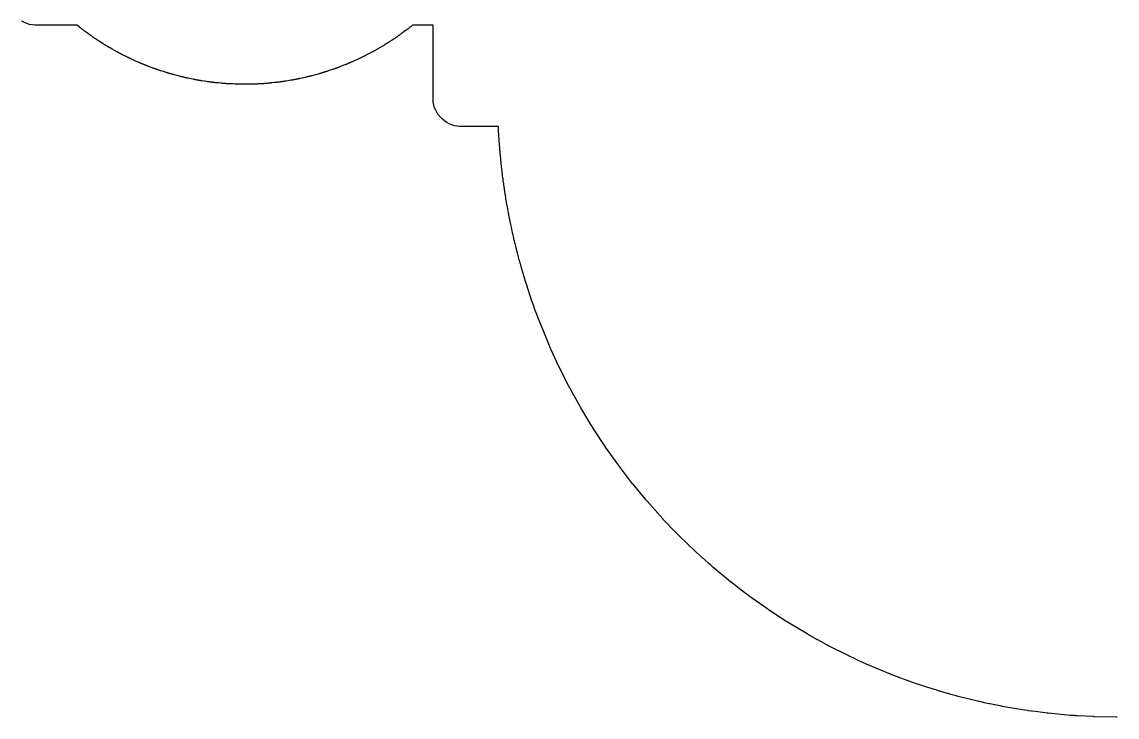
# Model space of a CAD drawing. Header units: metres. Extents: x -40.5 to 40.5, y -22 to 76.8.
# Drawn here: x -38.92 to 0, y -22.01 to 2.71 of the extents above; entities that cross this region are included whole.
import ezdxf

# ---------------------------------------------------------------- set-up
doc = ezdxf.new("R2010")
doc.units = ezdxf.units.M

msp = doc.modelspace()

# ---------------------------------------------------------------- linework, layer by layer
at = {"layer": 'CHANNEL'}
for p, q in [((-38.832, 2.686), (-38.92, 2.733)), ((-38.741, 2.648), (-38.832, 2.686)), ((-38.646, 2.619), (-38.741, 2.648)), ((-38.548, 2.6), (-38.646, 2.619)), ((-38.461, 2.591), (-38.548, 2.6)), ((-38.412, 2.59), (-38.461, 2.591)), ((-36.956, 2.588), (-38.412, 2.59)), ((-36.943, 2.578), (-36.956, 2.588)), ((-36.873, 2.52), (-36.943, 2.578)), ((-36.857, 2.508), (-36.873, 2.52)), ((-36.842, 2.496), (-36.857, 2.508)), ((-36.829, 2.487), (-36.842, 2.496)), ((-36.819, 2.478), (-36.829, 2.487)), ((-36.803, 2.465), (-36.819, 2.478)), ((-36.787, 2.454), (-36.803, 2.465)), ((-36.775, 2.445), (-36.787, 2.454)), ((-36.764, 2.436), (-36.775, 2.445)), ((-36.748, 2.423), (-36.764, 2.436)), ((-36.732, 2.412), (-36.748, 2.423)), ((-36.72, 2.403), (-36.732, 2.412)), ((-36.709, 2.394), (-36.72, 2.403)), ((-36.693, 2.382), (-36.709, 2.394)), ((-36.677, 2.37), (-36.693, 2.382)), ((-36.664, 2.362), (-36.677, 2.37)), ((-36.653, 2.353), (-36.664, 2.362)), ((-36.637, 2.341), (-36.653, 2.353)), ((-36.621, 2.329), (-36.637, 2.341)), ((-25.357, 2.347), (-25.43, 2.292)), ((-25.284, 2.4), (-25.357, 2.347)), ((-25.267, 2.412), (-25.284, 2.4)), ((-25.252, 2.424), (-25.267, 2.412)), ((-25.24, 2.433), (-25.252, 2.424)), ((-25.229, 2.442), (-25.24, 2.433)), ((-25.213, 2.454), (-25.229, 2.442)), ((-25.197, 2.466), (-25.213, 2.454)), ((-25.185, 2.475), (-25.197, 2.466)), ((-25.174, 2.484), (-25.185, 2.475)), ((-25.158, 2.496), (-25.174, 2.484)), ((-25.143, 2.508), (-25.158, 2.496)), ((-25.131, 2.518), (-25.143, 2.508)), ((-25.12, 2.526), (-25.131, 2.518)), ((-25.104, 2.539), (-25.12, 2.526)), ((-25.088, 2.551), (-25.104, 2.539)), ((-25.077, 2.561), (-25.088, 2.551)), ((-25.066, 2.569), (-25.077, 2.561)), ((-25.05, 2.581), (-25.066, 2.569)), ((-25.039, 2.59), (-25.05, 2.581)), ((-24.31, 2.59), (-25.039, 2.59)), ((-24.31, -0.012), (-24.31, 2.59)), ((-36.546, 2.277), (-36.621, 2.329)), ((-36.473, 2.223), (-36.546, 2.277)), ((-36.457, 2.211), (-36.473, 2.223)), ((-36.44, 2.2), (-36.457, 2.211)), ((-36.428, 2.192), (-36.44, 2.2)), ((-36.416, 2.183), (-36.428, 2.192)), ((-36.4, 2.172), (-36.416, 2.183)), ((-36.384, 2.161), (-36.4, 2.172)), ((-36.371, 2.152), (-36.384, 2.161)), ((-36.36, 2.144), (-36.371, 2.152)), ((-36.343, 2.133), (-36.36, 2.144)), ((-36.327, 2.122), (-36.343, 2.133)), ((-36.314, 2.114), (-36.327, 2.122)), ((-36.302, 2.106), (-36.314, 2.114)), ((-36.286, 2.094), (-36.302, 2.106)), ((-36.269, 2.084), (-36.286, 2.094)), ((-36.256, 2.075), (-36.269, 2.084)), ((-36.245, 2.067), (-36.256, 2.075)), ((-36.228, 2.056), (-36.245, 2.067)), ((-36.211, 2.045), (-36.228, 2.056)), ((-36.133, 1.997), (-36.211, 2.045)), ((-36.058, 1.947), (-36.133, 1.997)), ((-36.041, 1.936), (-36.058, 1.947)), ((-25.934, 1.952), (-25.946, 1.945)), ((-25.917, 1.962), (-25.934, 1.952)), ((-25.901, 1.973), (-25.917, 1.962)), ((-25.888, 1.982), (-25.901, 1.973)), ((-25.876, 1.989), (-25.888, 1.982)), ((-25.859, 2), (-25.876, 1.989)), ((-25.842, 2.011), (-25.859, 2)), ((-25.766, 2.062), (-25.842, 2.011)), ((-25.69, 2.111), (-25.766, 2.062)), ((-25.673, 2.122), (-25.69, 2.111)), ((-25.657, 2.133), (-25.673, 2.122)), ((-25.644, 2.142), (-25.657, 2.133)), ((-25.633, 2.15), (-25.644, 2.142)), ((-25.616, 2.161), (-25.633, 2.15)), ((-25.6, 2.172), (-25.616, 2.161)), ((-25.588, 2.181), (-25.6, 2.172)), ((-25.576, 2.189), (-25.588, 2.181)), ((-25.559, 2.2), (-25.576, 2.189)), ((-25.543, 2.211), (-25.559, 2.2)), ((-25.531, 2.221), (-25.543, 2.211)), ((-25.519, 2.228), (-25.531, 2.221)), ((-25.503, 2.24), (-25.519, 2.228)), ((-25.487, 2.251), (-25.503, 2.24)), ((-25.475, 2.26), (-25.487, 2.251)), ((-25.463, 2.268), (-25.475, 2.26)), ((-25.446, 2.28), (-25.463, 2.268)), ((-25.43, 2.292), (-25.446, 2.28)), ((-36.024, 1.926), (-36.041, 1.936)), ((-36.011, 1.918), (-36.024, 1.926)), ((-35.999, 1.91), (-36.011, 1.918)), ((-35.982, 1.899), (-35.999, 1.91)), ((-35.966, 1.89), (-35.982, 1.899)), ((-35.952, 1.882), (-35.966, 1.89)), ((-35.941, 1.874), (-35.952, 1.882)), ((-35.923, 1.864), (-35.941, 1.874)), ((-35.907, 1.854), (-35.923, 1.864)), ((-35.893, 1.846), (-35.907, 1.854)), ((-35.881, 1.839), (-35.893, 1.846)), ((-35.864, 1.828), (-35.881, 1.839)), ((-35.847, 1.818), (-35.864, 1.828)), ((-35.834, 1.811), (-35.847, 1.818)), ((-35.822, 1.803), (-35.834, 1.811)), ((-35.805, 1.793), (-35.822, 1.803)), ((-35.787, 1.783), (-35.805, 1.793)), ((-35.707, 1.739), (-35.787, 1.783)), ((-35.629, 1.693), (-35.707, 1.739)), ((-35.611, 1.683), (-35.629, 1.693)), ((-35.594, 1.674), (-35.611, 1.683)), ((-35.581, 1.666), (-35.594, 1.674)), ((-35.569, 1.659), (-35.581, 1.666)), ((-35.551, 1.65), (-35.569, 1.659)), ((-35.534, 1.64), (-35.551, 1.65)), ((-35.52, 1.633), (-35.534, 1.64)), ((-35.508, 1.627), (-35.52, 1.633)), ((-35.49, 1.617), (-35.508, 1.627)), ((-35.473, 1.608), (-35.49, 1.617)), ((-35.459, 1.601), (-35.473, 1.608)), ((-35.447, 1.594), (-35.459, 1.601)), ((-35.429, 1.584), (-35.447, 1.594)), ((-35.412, 1.576), (-35.429, 1.584)), ((-35.398, 1.569), (-35.412, 1.576)), ((-35.386, 1.562), (-35.398, 1.569)), ((-35.368, 1.552), (-35.386, 1.562)), ((-26.625, 1.558), (-26.706, 1.515)), ((-26.545, 1.598), (-26.625, 1.558)), ((-26.527, 1.608), (-26.545, 1.598)), ((-26.51, 1.617), (-26.527, 1.608)), ((-26.496, 1.625), (-26.51, 1.617)), ((-26.484, 1.631), (-26.496, 1.625)), ((-26.466, 1.64), (-26.484, 1.631)), ((-26.449, 1.65), (-26.466, 1.64)), ((-26.435, 1.658), (-26.449, 1.65)), ((-26.423, 1.664), (-26.435, 1.658)), ((-26.405, 1.674), (-26.423, 1.664)), ((-26.388, 1.683), (-26.405, 1.674)), ((-26.375, 1.691), (-26.388, 1.683)), ((-26.363, 1.697), (-26.375, 1.691)), ((-26.345, 1.707), (-26.363, 1.697)), ((-26.328, 1.717), (-26.345, 1.707)), ((-26.315, 1.725), (-26.328, 1.717)), ((-26.303, 1.731), (-26.315, 1.725)), ((-26.285, 1.741), (-26.303, 1.731)), ((-26.268, 1.751), (-26.285, 1.741)), ((-26.189, 1.799), (-26.268, 1.751)), ((-26.11, 1.843), (-26.189, 1.799)), ((-26.093, 1.854), (-26.11, 1.843)), ((-26.076, 1.864), (-26.093, 1.854)), ((-26.063, 1.872), (-26.076, 1.864)), ((-26.051, 1.879), (-26.063, 1.872)), ((-26.034, 1.889), (-26.051, 1.879)), ((-26.018, 1.9), (-26.034, 1.889)), ((-26.005, 1.908), (-26.018, 1.9)), ((-25.993, 1.915), (-26.005, 1.908)), ((-25.975, 1.926), (-25.993, 1.915)), ((-25.959, 1.936), (-25.975, 1.926)), ((-25.946, 1.945), (-25.959, 1.936)), ((-35.35, 1.543), (-35.368, 1.552)), ((-35.268, 1.503), (-35.35, 1.543)), ((-35.187, 1.462), (-35.268, 1.503)), ((-35.169, 1.453), (-35.187, 1.462)), ((-35.152, 1.444), (-35.169, 1.453)), ((-35.138, 1.438), (-35.152, 1.444)), ((-35.125, 1.432), (-35.138, 1.438)), ((-35.107, 1.423), (-35.125, 1.432)), ((-35.09, 1.414), (-35.107, 1.423)), ((-35.076, 1.408), (-35.09, 1.414)), ((-35.063, 1.402), (-35.076, 1.408)), ((-35.045, 1.393), (-35.063, 1.402)), ((-35.027, 1.385), (-35.045, 1.393)), ((-35.013, 1.379), (-35.027, 1.385)), ((-35.001, 1.373), (-35.013, 1.379)), ((-34.982, 1.364), (-35.001, 1.373)), ((-34.965, 1.356), (-34.982, 1.364)), ((-34.95, 1.35), (-34.965, 1.356)), ((-34.938, 1.344), (-34.95, 1.35)), ((-34.92, 1.335), (-34.938, 1.344)), ((-34.901, 1.327), (-34.92, 1.335)), ((-34.817, 1.292), (-34.901, 1.327)), ((-34.734, 1.254), (-34.817, 1.292)), ((-34.716, 1.246), (-34.734, 1.254)), ((-34.698, 1.239), (-34.716, 1.246)), ((-34.683, 1.233), (-34.698, 1.239)), ((-34.671, 1.227), (-34.683, 1.233)), ((-34.652, 1.219), (-34.671, 1.227)), ((-34.634, 1.212), (-34.652, 1.219)), ((-34.62, 1.206), (-34.634, 1.212)), ((-34.607, 1.201), (-34.62, 1.206)), ((-34.588, 1.193), (-34.607, 1.201)), ((-34.57, 1.186), (-34.588, 1.193)), ((-34.556, 1.18), (-34.57, 1.186)), ((-34.543, 1.175), (-34.556, 1.18)), ((-34.524, 1.167), (-34.543, 1.175)), ((-27.448, 1.178), (-27.533, 1.147)), ((-27.429, 1.186), (-27.448, 1.178)), ((-27.411, 1.193), (-27.429, 1.186)), ((-27.397, 1.199), (-27.411, 1.193)), ((-27.384, 1.204), (-27.397, 1.199)), ((-27.365, 1.212), (-27.384, 1.204)), ((-27.348, 1.219), (-27.365, 1.212)), ((-27.334, 1.226), (-27.348, 1.219)), ((-27.321, 1.231), (-27.334, 1.226)), ((-27.302, 1.238), (-27.321, 1.231)), ((-27.284, 1.246), (-27.302, 1.238)), ((-27.27, 1.253), (-27.284, 1.246)), ((-27.257, 1.258), (-27.27, 1.253)), ((-27.238, 1.266), (-27.257, 1.258)), ((-27.221, 1.273), (-27.238, 1.266)), ((-27.207, 1.28), (-27.221, 1.273)), ((-27.194, 1.285), (-27.207, 1.28)), ((-27.175, 1.293), (-27.194, 1.285)), ((-27.157, 1.301), (-27.175, 1.293)), ((-27.074, 1.34), (-27.157, 1.301)), ((-26.991, 1.377), (-27.074, 1.34)), ((-26.972, 1.385), (-26.991, 1.377)), ((-26.955, 1.393), (-26.972, 1.385)), ((-26.941, 1.4), (-26.955, 1.393)), ((-26.928, 1.406), (-26.941, 1.4)), ((-26.91, 1.414), (-26.928, 1.406)), ((-26.893, 1.423), (-26.91, 1.414)), ((-26.879, 1.43), (-26.893, 1.423)), ((-26.866, 1.436), (-26.879, 1.43)), ((-26.848, 1.444), (-26.866, 1.436)), ((-26.83, 1.453), (-26.848, 1.444)), ((-26.817, 1.46), (-26.83, 1.453)), ((-26.804, 1.466), (-26.817, 1.46)), ((-26.786, 1.475), (-26.804, 1.466)), ((-26.769, 1.483), (-26.786, 1.475)), ((-26.755, 1.491), (-26.769, 1.483)), ((-26.742, 1.497), (-26.755, 1.491)), ((-26.724, 1.505), (-26.742, 1.497)), ((-26.706, 1.515), (-26.724, 1.505)), ((-34.506, 1.16), (-34.524, 1.167)), ((-34.492, 1.155), (-34.506, 1.16)), ((-34.479, 1.149), (-34.492, 1.155)), ((-34.46, 1.142), (-34.479, 1.149)), ((-34.441, 1.135), (-34.46, 1.142)), ((-34.355, 1.104), (-34.441, 1.135)), ((-34.271, 1.07), (-34.355, 1.104)), ((-34.252, 1.063), (-34.271, 1.07)), ((-34.234, 1.057), (-34.252, 1.063)), ((-34.219, 1.052), (-34.234, 1.057)), ((-34.206, 1.047), (-34.219, 1.052)), ((-34.187, 1.04), (-34.206, 1.047)), ((-34.169, 1.034), (-34.187, 1.04)), ((-34.154, 1.029), (-34.169, 1.034)), ((-34.141, 1.024), (-34.154, 1.029)), ((-34.122, 1.017), (-34.141, 1.024)), ((-34.104, 1.011), (-34.122, 1.017)), ((-34.089, 1.006), (-34.104, 1.011)), ((-34.076, 1.001), (-34.089, 1.006)), ((-34.057, 0.995), (-34.076, 1.001)), ((-34.038, 0.989), (-34.057, 0.995)), ((-34.023, 0.984), (-34.038, 0.989)), ((-34.01, 0.979), (-34.023, 0.984)), ((-33.991, 0.973), (-34.01, 0.979)), ((-33.972, 0.967), (-33.991, 0.973)), ((-33.884, 0.94), (-33.972, 0.967)), ((-33.799, 0.911), (-33.884, 0.94)), ((-33.779, 0.905), (-33.799, 0.911)), ((-33.761, 0.9), (-33.779, 0.905)), ((-33.746, 0.896), (-33.761, 0.9)), ((-33.733, 0.891), (-33.746, 0.896)), ((-33.713, 0.885), (-33.733, 0.891)), ((-33.694, 0.88), (-33.713, 0.885)), ((-33.68, 0.876), (-33.694, 0.88)), ((-33.666, 0.872), (-33.68, 0.876)), ((-33.647, 0.866), (-33.666, 0.872)), ((-33.628, 0.861), (-33.647, 0.866)), ((-33.613, 0.857), (-33.628, 0.861)), ((-33.6, 0.852), (-33.613, 0.857)), ((-33.581, 0.847), (-33.6, 0.852)), ((-33.562, 0.842), (-33.581, 0.847)), ((-33.547, 0.838), (-33.562, 0.842)), ((-33.534, 0.834), (-33.547, 0.838)), ((-33.514, 0.828), (-33.534, 0.834)), ((-33.495, 0.823), (-33.514, 0.828)), ((-33.406, 0.801), (-33.495, 0.823)), ((-33.318, 0.777), (-33.406, 0.801)), ((-28.672, 0.779), (-28.686, 0.776)), ((-28.653, 0.784), (-28.672, 0.779)), ((-28.634, 0.789), (-28.653, 0.784)), ((-28.619, 0.793), (-28.634, 0.789)), ((-28.606, 0.797), (-28.619, 0.793)), ((-28.586, 0.801), (-28.606, 0.797)), ((-28.566, 0.807), (-28.586, 0.801)), ((-28.478, 0.832), (-28.566, 0.807)), ((-28.391, 0.855), (-28.478, 0.832)), ((-28.371, 0.86), (-28.391, 0.855)), ((-28.353, 0.866), (-28.371, 0.86)), ((-28.338, 0.871), (-28.353, 0.866)), ((-28.325, 0.874), (-28.338, 0.871)), ((-28.305, 0.88), (-28.325, 0.874)), ((-28.287, 0.885), (-28.305, 0.88)), ((-28.272, 0.89), (-28.287, 0.885)), ((-28.258, 0.894), (-28.272, 0.89)), ((-28.239, 0.9), (-28.258, 0.894)), ((-28.22, 0.905), (-28.239, 0.9)), ((-28.206, 0.91), (-28.22, 0.905)), ((-28.192, 0.914), (-28.206, 0.91)), ((-28.173, 0.92), (-28.192, 0.914)), ((-28.155, 0.926), (-28.173, 0.92)), ((-28.14, 0.931), (-28.155, 0.926)), ((-28.127, 0.935), (-28.14, 0.931)), ((-28.107, 0.941), (-28.127, 0.935)), ((-28.088, 0.947), (-28.107, 0.941)), ((-28.001, 0.977), (-28.088, 0.947)), ((-27.915, 1.004), (-28.001, 0.977)), ((-27.896, 1.011), (-27.915, 1.004)), ((-27.878, 1.017), (-27.896, 1.011)), ((-27.863, 1.023), (-27.878, 1.017)), ((-27.85, 1.027), (-27.863, 1.023)), ((-27.831, 1.033), (-27.85, 1.027)), ((-27.813, 1.04), (-27.831, 1.033)), ((-27.798, 1.046), (-27.813, 1.04)), ((-27.785, 1.05), (-27.798, 1.046)), ((-27.766, 1.057), (-27.785, 1.05)), ((-27.748, 1.064), (-27.766, 1.057)), ((-27.733, 1.069), (-27.748, 1.064)), ((-27.72, 1.074), (-27.733, 1.069)), ((-27.701, 1.08), (-27.72, 1.074)), ((-27.683, 1.087), (-27.701, 1.08)), ((-27.669, 1.093), (-27.683, 1.087)), ((-27.656, 1.098), (-27.669, 1.093)), ((-27.636, 1.105), (-27.656, 1.098)), ((-27.618, 1.112), (-27.636, 1.105)), ((-27.533, 1.147), (-27.618, 1.112)), ((-33.299, 0.772), (-33.318, 0.777)), ((-33.28, 0.768), (-33.299, 0.772)), ((-33.265, 0.764), (-33.28, 0.768)), ((-33.252, 0.761), (-33.265, 0.764)), ((-33.232, 0.756), (-33.252, 0.761)), ((-33.213, 0.751), (-33.232, 0.756)), ((-33.198, 0.748), (-33.213, 0.751)), ((-33.184, 0.744), (-33.198, 0.748)), ((-33.165, 0.74), (-33.184, 0.744)), ((-33.146, 0.735), (-33.165, 0.74)), ((-33.131, 0.732), (-33.146, 0.735)), ((-33.117, 0.729), (-33.131, 0.732)), ((-33.097, 0.724), (-33.117, 0.729)), ((-33.078, 0.72), (-33.097, 0.724)), ((-33.063, 0.717), (-33.078, 0.72)), ((-33.05, 0.714), (-33.063, 0.717)), ((-33.03, 0.709), (-33.05, 0.714)), ((-33.01, 0.705), (-33.03, 0.709)), ((-32.92, 0.688), (-33.01, 0.705)), ((-32.832, 0.668), (-32.92, 0.688)), ((-32.812, 0.664), (-32.832, 0.668)), ((-32.793, 0.661), (-32.812, 0.664)), ((-32.778, 0.658), (-32.793, 0.661)), ((-32.764, 0.655), (-32.778, 0.658)), ((-32.744, 0.651), (-32.764, 0.655)), ((-32.725, 0.648), (-32.744, 0.651)), ((-32.71, 0.646), (-32.725, 0.648)), ((-32.696, 0.643), (-32.71, 0.646)), ((-32.677, 0.639), (-32.696, 0.643)), ((-32.657, 0.636), (-32.677, 0.639)), ((-32.642, 0.633), (-32.657, 0.636)), ((-32.628, 0.631), (-32.642, 0.633)), ((-32.609, 0.627), (-32.628, 0.631)), ((-32.589, 0.624), (-32.609, 0.627)), ((-32.574, 0.622), (-32.589, 0.624)), ((-32.56, 0.619), (-32.574, 0.622)), ((-32.541, 0.616), (-32.56, 0.619)), ((-32.521, 0.613), (-32.541, 0.616)), ((-32.43, 0.6), (-32.521, 0.613)), ((-32.341, 0.585), (-32.43, 0.6)), ((-32.321, 0.582), (-32.341, 0.585)), ((-32.301, 0.58), (-32.321, 0.582)), ((-32.286, 0.578), (-32.301, 0.58)), ((-32.272, 0.576), (-32.286, 0.578)), ((-32.252, 0.573), (-32.272, 0.576)), ((-32.233, 0.57), (-32.252, 0.573)), ((-32.218, 0.569), (-32.233, 0.57)), ((-32.204, 0.567), (-32.218, 0.569)), ((-32.184, 0.564), (-32.204, 0.567)), ((-32.164, 0.562), (-32.184, 0.564)), ((-32.149, 0.56), (-32.164, 0.562)), ((-32.135, 0.558), (-32.149, 0.56)), ((-32.115, 0.556), (-32.135, 0.558)), ((-32.096, 0.554), (-32.115, 0.556)), ((-32.081, 0.552), (-32.096, 0.554)), ((-32.067, 0.55), (-32.081, 0.552)), ((-32.047, 0.548), (-32.067, 0.55)), ((-32.027, 0.546), (-32.047, 0.548)), ((-31.935, 0.538), (-32.027, 0.546)), ((-31.845, 0.528), (-31.935, 0.538)), ((-31.825, 0.526), (-31.845, 0.528)), ((-31.806, 0.524), (-31.825, 0.526)), ((-31.791, 0.523), (-31.806, 0.524)), ((-31.777, 0.522), (-31.791, 0.523)), ((-31.757, 0.52), (-31.777, 0.522)), ((-31.737, 0.519), (-31.757, 0.52)), ((-31.722, 0.518), (-31.737, 0.519)), ((-31.708, 0.517), (-31.722, 0.518)), ((-31.688, 0.515), (-31.708, 0.517)), ((-31.668, 0.514), (-31.688, 0.515)), ((-31.653, 0.513), (-31.668, 0.514)), ((-31.639, 0.512), (-31.653, 0.513)), ((-31.619, 0.51), (-31.639, 0.512)), ((-31.599, 0.509), (-31.619, 0.51)), ((-31.584, 0.508), (-31.599, 0.509)), ((-31.57, 0.507), (-31.584, 0.508)), ((-31.55, 0.506), (-31.57, 0.507)), ((-31.53, 0.505), (-31.55, 0.506)), ((-31.438, 0.502), (-31.53, 0.505)), ((-31.348, 0.497), (-31.438, 0.502)), ((-31.328, 0.496), (-31.348, 0.497)), ((-31.308, 0.495), (-31.328, 0.496)), ((-31.293, 0.495), (-31.308, 0.495)), ((-31.279, 0.494), (-31.293, 0.495)), ((-31.259, 0.493), (-31.279, 0.494)), ((-31.239, 0.493), (-31.259, 0.493)), ((-31.224, 0.493), (-31.239, 0.493)), ((-31.21, 0.492), (-31.224, 0.493)), ((-31.19, 0.492), (-31.21, 0.492)), ((-31.17, 0.492), (-31.19, 0.492)), ((-31.155, 0.492), (-31.17, 0.492)), ((-31.141, 0.491), (-31.155, 0.492)), ((-31.121, 0.491), (-31.141, 0.491)), ((-31.101, 0.491), (-31.121, 0.491)), ((-31.086, 0.491), (-31.101, 0.491)), ((-31.072, 0.49), (-31.086, 0.491)), ((-31.052, 0.49), (-31.072, 0.49)), ((-31.032, 0.49), (-31.052, 0.49)), ((-30.94, 0.492), (-31.032, 0.49)), ((-30.85, 0.491), (-30.94, 0.492)), ((-30.829, 0.491), (-30.85, 0.491)), ((-30.81, 0.492), (-30.829, 0.491)), ((-30.795, 0.493), (-30.81, 0.492)), ((-30.781, 0.493), (-30.795, 0.493)), ((-30.76, 0.493), (-30.781, 0.493)), ((-30.741, 0.494), (-30.76, 0.493)), ((-30.726, 0.494), (-30.741, 0.494)), ((-30.712, 0.495), (-30.726, 0.494)), ((-30.691, 0.495), (-30.712, 0.495)), ((-30.672, 0.496), (-30.691, 0.495)), ((-30.657, 0.497), (-30.672, 0.496)), ((-30.643, 0.497), (-30.657, 0.497)), ((-30.622, 0.497), (-30.643, 0.497)), ((-30.603, 0.498), (-30.622, 0.497)), ((-30.588, 0.499), (-30.603, 0.498)), ((-30.574, 0.5), (-30.588, 0.499)), ((-30.553, 0.5), (-30.574, 0.5)), ((-30.533, 0.502), (-30.553, 0.5)), ((-30.442, 0.508), (-30.533, 0.502)), ((-30.352, 0.512), (-30.442, 0.508)), ((-30.331, 0.513), (-30.352, 0.512)), ((-30.312, 0.515), (-30.331, 0.513)), ((-30.297, 0.517), (-30.312, 0.515)), ((-30.283, 0.517), (-30.297, 0.517)), ((-30.263, 0.519), (-30.283, 0.517)), ((-30.243, 0.52), (-30.263, 0.519)), ((-30.228, 0.522), (-30.243, 0.52)), ((-30.214, 0.523), (-30.228, 0.522)), ((-30.194, 0.524), (-30.214, 0.523)), ((-30.174, 0.526), (-30.194, 0.524)), ((-30.159, 0.528), (-30.174, 0.526)), ((-30.145, 0.529), (-30.159, 0.528)), ((-30.125, 0.53), (-30.145, 0.529)), ((-30.106, 0.532), (-30.125, 0.53)), ((-30.09, 0.534), (-30.106, 0.532)), ((-30.076, 0.535), (-30.09, 0.534)), ((-30.056, 0.537), (-30.076, 0.535)), ((-30.036, 0.539), (-30.056, 0.537)), ((-29.945, 0.551), (-30.036, 0.539)), ((-29.855, 0.559), (-29.945, 0.551)), ((-29.835, 0.562), (-29.855, 0.559)), ((-29.816, 0.564), (-29.835, 0.562)), ((-29.801, 0.566), (-29.816, 0.564)), ((-29.787, 0.568), (-29.801, 0.566)), ((-29.767, 0.57), (-29.787, 0.568)), ((-29.747, 0.573), (-29.767, 0.57)), ((-29.732, 0.575), (-29.747, 0.573)), ((-29.718, 0.577), (-29.732, 0.575)), ((-29.698, 0.579), (-29.718, 0.577)), ((-29.679, 0.582), (-29.698, 0.579)), ((-29.664, 0.585), (-29.679, 0.582)), ((-29.65, 0.586), (-29.664, 0.585)), ((-29.63, 0.589), (-29.65, 0.586)), ((-29.611, 0.592), (-29.63, 0.589)), ((-29.596, 0.595), (-29.611, 0.592)), ((-29.582, 0.597), (-29.596, 0.595)), ((-29.562, 0.599), (-29.582, 0.597)), ((-29.542, 0.603), (-29.562, 0.599)), ((-29.452, 0.619), (-29.542, 0.603)), ((-29.362, 0.632), (-29.452, 0.619)), ((-29.342, 0.636), (-29.362, 0.632)), ((-29.323, 0.639), (-29.342, 0.636)), ((-29.308, 0.642), (-29.323, 0.639)), ((-29.294, 0.644), (-29.308, 0.642)), ((-29.274, 0.648), (-29.294, 0.644)), ((-29.255, 0.652), (-29.274, 0.648)), ((-29.24, 0.655), (-29.255, 0.652)), ((-29.226, 0.657), (-29.24, 0.655)), ((-29.207, 0.661), (-29.226, 0.657)), ((-29.187, 0.664), (-29.207, 0.661)), ((-29.172, 0.668), (-29.187, 0.664)), ((-29.159, 0.67), (-29.172, 0.668)), ((-29.139, 0.674), (-29.159, 0.67)), ((-29.12, 0.678), (-29.139, 0.674)), ((-29.105, 0.681), (-29.12, 0.678)), ((-29.091, 0.684), (-29.105, 0.681)), ((-29.071, 0.688), (-29.091, 0.684)), ((-29.051, 0.692), (-29.071, 0.688)), ((-28.962, 0.713), (-29.051, 0.692)), ((-28.874, 0.731), (-28.962, 0.713)), ((-28.854, 0.735), (-28.874, 0.731)), ((-28.835, 0.74), (-28.854, 0.735)), ((-28.82, 0.744), (-28.835, 0.74)), ((-28.806, 0.747), (-28.82, 0.744)), ((-28.787, 0.751), (-28.806, 0.747)), ((-28.768, 0.756), (-28.787, 0.751)), ((-28.753, 0.76), (-28.768, 0.756)), ((-28.739, 0.763), (-28.753, 0.76)), ((-28.72, 0.767), (-28.739, 0.763)), ((-28.701, 0.772), (-28.72, 0.767)), ((-28.686, 0.776), (-28.701, 0.772)), ((-24.309, -0.061), (-24.31, -0.012)), ((-24.3, -0.148), (-24.309, -0.061)), ((-24.281, -0.246), (-24.3, -0.148)), ((-24.252, -0.341), (-24.281, -0.246)), ((-24.214, -0.432), (-24.252, -0.341)), ((-24.167, -0.52), (-24.214, -0.432)), ((-24.112, -0.602), (-24.167, -0.52)), ((-24.049, -0.679), (-24.112, -0.602)), ((-23.979, -0.749), (-24.049, -0.679)), ((-23.902, -0.812), (-23.979, -0.749)), ((-23.82, -0.867), (-23.902, -0.812)), ((-23.732, -0.914), (-23.82, -0.867)), ((-23.641, -0.952), (-23.732, -0.914)), ((-23.546, -0.981), (-23.641, -0.952)), ((-23.448, -1), (-23.546, -0.981)), ((-23.361, -1.009), (-23.448, -1)), ((-23.312, -1.01), (-23.361, -1.009)), ((-21.987, -1.01), (-23.312, -1.01)), ((-21.985, -1.046), (-21.987, -1.01)), ((-21.983, -1.088), (-21.985, -1.046)), ((-21.982, -1.118), (-21.983, -1.088)), ((-21.98, -1.14), (-21.982, -1.118)), ((-21.979, -1.163), (-21.98, -1.14)), ((-21.978, -1.195), (-21.979, -1.163)), ((-21.973, -1.266), (-21.978, -1.195)), ((-21.971, -1.307), (-21.973, -1.266)), ((-21.97, -1.328), (-21.971, -1.307)), ((-21.969, -1.338), (-21.97, -1.328)), ((-21.968, -1.353), (-21.969, -1.338)), ((-21.96, -1.488), (-21.968, -1.353)), ((-21.958, -1.51), (-21.96, -1.488)), ((-21.958, -1.519), (-21.958, -1.51)), ((-21.957, -1.527), (-21.958, -1.519)), ((-21.955, -1.548), (-21.957, -1.527)), ((-21.951, -1.614), (-21.955, -1.548)), ((-21.948, -1.644), (-21.951, -1.614)), ((-21.947, -1.665), (-21.948, -1.644)), ((-21.945, -1.692), (-21.947, -1.665)), ((-21.943, -1.711), (-21.945, -1.692)), ((-21.942, -1.725), (-21.943, -1.711)), ((-21.941, -1.737), (-21.942, -1.725)), ((-21.937, -1.783), (-21.941, -1.737)), ((-21.93, -1.873), (-21.937, -1.783)), ((-21.929, -1.888), (-21.93, -1.873)), ((-21.928, -1.899), (-21.929, -1.888)), ((-21.925, -1.932), (-21.928, -1.899)), ((-21.923, -1.952), (-21.925, -1.932)), ((-21.923, -1.959), (-21.923, -1.952)), ((-21.919, -1.994), (-21.923, -1.959)), ((-21.916, -2.029), (-21.919, -1.994)), ((-21.913, -2.06), (-21.916, -2.029)), ((-21.912, -2.07), (-21.913, -2.06)), ((-21.905, -2.146), (-21.912, -2.07)), ((-21.901, -2.186), (-21.905, -2.146)), ((-21.9, -2.193), (-21.901, -2.186)), ((-21.898, -2.213), (-21.9, -2.193)), ((-21.895, -2.244), (-21.898, -2.213)), ((-21.894, -2.26), (-21.895, -2.244)), ((-21.888, -2.31), (-21.894, -2.26)), ((-21.876, -2.427), (-21.888, -2.31)), ((-21.875, -2.431), (-21.876, -2.427)), ((-21.875, -2.438), (-21.875, -2.431)), ((-21.874, -2.447), (-21.875, -2.438)), ((-21.872, -2.459), (-21.874, -2.447)), ((-21.867, -2.506), (-21.872, -2.459)), ((-21.856, -2.603), (-21.867, -2.506)), ((-21.851, -2.639), (-21.856, -2.603)), ((-21.849, -2.659), (-21.851, -2.639)), ((-21.848, -2.666), (-21.849, -2.659)), ((-21.846, -2.681), (-21.848, -2.666)), ((-21.843, -2.706), (-21.846, -2.681)), ((-21.836, -2.762), (-21.843, -2.706)), ((-21.827, -2.83), (-21.836, -2.762)), ((-21.823, -2.866), (-21.827, -2.83)), ((-21.821, -2.876), (-21.823, -2.866)), ((-21.819, -2.894), (-21.821, -2.876)), ((-21.815, -2.921), (-21.819, -2.894)), ((-21.814, -2.933), (-21.815, -2.921)), ((-21.812, -2.944), (-21.814, -2.933)), ((-21.797, -3.054), (-21.812, -2.944)), ((-21.794, -3.075), (-21.797, -3.054)), ((-21.792, -3.087), (-21.794, -3.075)), ((-21.783, -3.152), (-21.792, -3.087)), ((-21.779, -3.183), (-21.783, -3.152)), ((-21.775, -3.206), (-21.779, -3.183)), ((-21.769, -3.248), (-21.775, -3.206)), ((-21.766, -3.266), (-21.769, -3.248)), ((-21.764, -3.279), (-21.766, -3.266)), ((-21.763, -3.287), (-21.764, -3.279)), ((-21.762, -3.295), (-21.763, -3.287)), ((-21.756, -3.332), (-21.762, -3.295)), ((-21.745, -3.407), (-21.756, -3.332)), ((-21.74, -3.437), (-21.745, -3.407)), ((-21.736, -3.462), (-21.74, -3.437)), ((-21.731, -3.492), (-21.736, -3.462)), ((-21.73, -3.503), (-21.731, -3.492)), ((-21.725, -3.528), (-21.73, -3.503)), ((-21.719, -3.568), (-21.725, -3.528)), ((-21.705, -3.653), (-21.719, -3.568)), ((-21.7, -3.68), (-21.705, -3.653)), ((-21.697, -3.698), (-21.7, -3.68)), ((-21.695, -3.708), (-21.697, -3.698)), ((-21.694, -3.714), (-21.695, -3.708)), ((-21.693, -3.724), (-21.694, -3.714)), ((-21.666, -3.875), (-21.693, -3.724)), ((-21.662, -3.899), (-21.666, -3.875)), ((-21.66, -3.907), (-21.662, -3.899)), ((-21.657, -3.928), (-21.66, -3.907)), ((-21.652, -3.953), (-21.657, -3.928)), ((-21.639, -4.024), (-21.652, -3.953)), ((-21.631, -4.067), (-21.639, -4.024)), ((-21.626, -4.092), (-21.631, -4.067)), ((-21.624, -4.105), (-21.626, -4.092)), ((-21.619, -4.128), (-21.624, -4.105)), ((-21.613, -4.159), (-21.619, -4.128)), ((-21.612, -4.168), (-21.613, -4.159)), ((-21.59, -4.279), (-21.612, -4.168)), ((-21.589, -4.283), (-21.59, -4.279)), ((-21.587, -4.295), (-21.589, -4.283)), ((-21.584, -4.308), (-21.587, -4.295)), ((-21.569, -4.386), (-21.584, -4.308)), ((-21.567, -4.392), (-21.569, -4.386)), ((-21.566, -4.398), (-21.567, -4.392)), ((-21.561, -4.422), (-21.566, -4.398)), ((-21.566, -4.398), (-21.566, -4.398)), ((-21.553, -4.464), (-21.561, -4.422)), ((-21.55, -4.478), (-21.553, -4.464)), ((-21.533, -4.556), (-21.55, -4.478)), ((-21.524, -4.602), (-21.533, -4.556)), ((-21.519, -4.62), (-21.524, -4.602)), ((-21.515, -4.64), (-21.519, -4.62)), ((-21.513, -4.653), (-21.515, -4.64)), ((-21.494, -4.736), (-21.513, -4.653)), ((-21.484, -4.784), (-21.494, -4.736)), ((-21.48, -4.803), (-21.484, -4.784)), ((-21.476, -4.819), (-21.48, -4.803)), ((-21.464, -4.871), (-21.476, -4.819)), ((-21.458, -4.898), (-21.464, -4.871)), ((-21.452, -4.924), (-21.458, -4.898)), ((-21.442, -4.966), (-21.452, -4.924)), ((-21.44, -4.977), (-21.442, -4.966)), ((-21.435, -4.998), (-21.44, -4.977)), ((-21.426, -5.035), (-21.435, -4.998)), ((-21.423, -5.048), (-21.426, -5.035)), ((-21.407, -5.118), (-21.423, -5.048)), ((-21.404, -5.128), (-21.407, -5.118)), ((-21.398, -5.154), (-21.404, -5.128)), ((-21.393, -5.175), (-21.398, -5.154)), ((-21.384, -5.212), (-21.393, -5.175)), ((-21.372, -5.261), (-21.384, -5.212)), ((-21.37, -5.271), (-21.372, -5.261)), ((-21.359, -5.313), (-21.37, -5.271)), ((-21.352, -5.343), (-21.359, -5.313)), ((-21.345, -5.368), (-21.352, -5.343)), ((-21.338, -5.396), (-21.345, -5.368)), ((-21.336, -5.406), (-21.338, -5.396)), ((-21.32, -5.467), (-21.336, -5.406)), ((-21.312, -5.5), (-21.32, -5.467)), ((-21.309, -5.511), (-21.312, -5.5)), ((-21.306, -5.524), (-21.309, -5.511)), ((-21.303, -5.533), (-21.306, -5.524)), ((-21.289, -5.587), (-21.303, -5.533)), ((-21.274, -5.643), (-21.289, -5.587)), ((-21.274, -5.645), (-21.274, -5.643)), ((-21.272, -5.651), (-21.274, -5.645)), ((-21.272, -5.653), (-21.272, -5.651)), ((-21.245, -5.753), (-21.272, -5.653)), ((-21.244, -5.756), (-21.245, -5.753)), ((-21.242, -5.762), (-21.244, -5.756)), ((-21.238, -5.78), (-21.242, -5.762)), ((-21.231, -5.803), (-21.238, -5.78)), ((-21.218, -5.85), (-21.231, -5.803)), ((-21.216, -5.86), (-21.218, -5.85)), ((-21.214, -5.866), (-21.216, -5.86)), ((-21.208, -5.886), (-21.214, -5.866)), ((-21.204, -5.9), (-21.208, -5.886)), ((-21.195, -5.933), (-21.204, -5.9)), ((-21.194, -5.939), (-21.195, -5.933)), ((-21.193, -5.94), (-21.194, -5.939)), ((-21.189, -5.955), (-21.193, -5.94)), ((-21.187, -5.962), (-21.189, -5.955)), ((-21.185, -5.968), (-21.187, -5.962)), ((-21.178, -5.993), (-21.185, -5.968)), ((-21.173, -6.013), (-21.178, -5.993)), ((-21.169, -6.028), (-21.173, -6.013)), ((-21.164, -6.044), (-21.169, -6.028)), ((-21.162, -6.05), (-21.164, -6.044)), ((-21.156, -6.073), (-21.162, -6.05)), ((-21.149, -6.094), (-21.156, -6.073)), ((-21.144, -6.112), (-21.149, -6.094)), ((-21.14, -6.127), (-21.144, -6.112)), ((-21.139, -6.132), (-21.14, -6.127)), ((-21.133, -6.152), (-21.139, -6.132)), ((-21.129, -6.166), (-21.133, -6.152)), ((-21.124, -6.182), (-21.129, -6.166)), ((-21.119, -6.2), (-21.124, -6.182)), ((-21.117, -6.205), (-21.119, -6.2)), ((-21.109, -6.234), (-21.117, -6.205)), ((-21.104, -6.249), (-21.109, -6.234)), ((-21.099, -6.267), (-21.104, -6.249)), ((-21.098, -6.271), (-21.099, -6.267)), ((-21.094, -6.283), (-21.098, -6.271)), ((-21.088, -6.305), (-21.094, -6.283)), ((-21.082, -6.323), (-21.088, -6.305)), ((-21.081, -6.327), (-21.082, -6.323)), ((-21.08, -6.331), (-21.081, -6.327)), ((-21.074, -6.352), (-21.08, -6.331)), ((-21.07, -6.363), (-21.074, -6.352)), ((-21.065, -6.379), (-21.07, -6.363)), ((-21.064, -6.382), (-21.065, -6.379)), ((-21.063, -6.387), (-21.064, -6.382)), ((-21.056, -6.41), (-21.063, -6.387)), ((-21.051, -6.425), (-21.056, -6.41)), ((-21.051, -6.427), (-21.051, -6.425)), ((-21.047, -6.439), (-21.051, -6.427)), ((-21.041, -6.458), (-21.047, -6.439)), ((-21.039, -6.465), (-21.041, -6.458)), ((-21.034, -6.482), (-21.039, -6.465)), ((-21.03, -6.494), (-21.034, -6.482)), ((-21.029, -6.497), (-21.03, -6.494)), ((-21.027, -6.503), (-21.029, -6.497)), ((-21.024, -6.514), (-21.027, -6.503)), ((-21.022, -6.519), (-21.024, -6.514)), ((-21.021, -6.525), (-21.022, -6.519)), ((-21.017, -6.537), (-21.021, -6.525)), ((-21.015, -6.542), (-21.017, -6.537)), ((-21.014, -6.547), (-21.015, -6.542)), ((-21.013, -6.548), (-21.014, -6.547)), ((-21.011, -6.556), (-21.013, -6.548)), ((-21.007, -6.569), (-21.011, -6.556)), ((-21.004, -6.576), (-21.007, -6.569)), ((-20.793, -7.218), (-21.004, -6.576)), ((-20.788, -7.231), (-20.793, -7.218)), ((-20.784, -7.243), (-20.788, -7.231)), ((-20.747, -7.344), (-20.784, -7.243)), ((-20.719, -7.427), (-20.747, -7.344)), ((-20.714, -7.44), (-20.719, -7.427)), ((-20.71, -7.453), (-20.714, -7.44)), ((-20.492, -8.032), (-20.71, -7.453)), ((-20.487, -8.044), (-20.492, -8.032)), ((-20.483, -8.054), (-20.487, -8.044)), ((-20.195, -8.752), (-20.483, -8.054)), ((-20.189, -8.766), (-20.195, -8.752)), ((-20.184, -8.778), (-20.189, -8.766)), ((-20.154, -8.843), (-20.184, -8.778)), ((-20.13, -8.901), (-20.154, -8.843)), ((-20.124, -8.915), (-20.13, -8.901)), ((-20.119, -8.926), (-20.124, -8.915)), ((-19.835, -9.54), (-20.119, -8.926)), ((-19.829, -9.552), (-19.835, -9.54)), ((-19.824, -9.562), (-19.829, -9.552)), ((-19.483, -10.239), (-19.824, -9.562)), ((-19.476, -10.252), (-19.483, -10.239)), ((-19.47, -10.264), (-19.476, -10.252)), ((-19.452, -10.297), (-19.47, -10.264)), ((-19.435, -10.33), (-19.452, -10.297)), ((-19.429, -10.342), (-19.435, -10.33)), ((-19.423, -10.354), (-19.429, -10.342)), ((-19.067, -10.995), (-19.423, -10.354)), ((-19.06, -11.006), (-19.067, -10.995)), ((-19.054, -11.017), (-19.06, -11.006)), ((-18.662, -11.669), (-19.054, -11.017)), ((-18.654, -11.681), (-18.662, -11.669)), ((-18.648, -11.692), (-18.654, -11.681)), ((-18.644, -11.697), (-18.648, -11.692)), ((-18.64, -11.704), (-18.644, -11.697)), ((-18.632, -11.717), (-18.64, -11.704)), ((-18.625, -11.727), (-18.632, -11.717)), ((-18.193, -12.388), (-18.625, -11.727)), ((-18.185, -12.399), (-18.193, -12.388)), ((-18.178, -12.41), (-18.185, -12.399)), ((-17.748, -13.018), (-18.178, -12.41)), ((-17.739, -13.03), (-17.748, -13.018)), ((-17.735, -13.035), (-17.739, -13.03)), ((-17.728, -13.045), (-17.735, -13.035)), ((-17.72, -13.055), (-17.728, -13.045)), ((-17.217, -13.712), (-17.72, -13.055)), ((-17.208, -13.723), (-17.217, -13.712)), ((-17.201, -13.732), (-17.208, -13.723)), ((-16.763, -14.264), (-17.201, -13.732)), ((-16.753, -14.275), (-16.763, -14.264)), ((-16.745, -14.284), (-16.753, -14.275)), ((-16.73, -14.301), (-16.745, -14.284)), ((-16.711, -14.324), (-16.73, -14.301)), ((-16.702, -14.335), (-16.711, -14.324)), ((-16.693, -14.345), (-16.702, -14.335)), ((-16.144, -14.96), (-16.693, -14.345)), ((-16.135, -14.97), (-16.144, -14.96)), ((-16.127, -14.979), (-16.135, -14.97)), ((-15.691, -15.435), (-16.127, -14.979)), ((-15.68, -15.446), (-15.691, -15.435)), ((-15.671, -15.455), (-15.68, -15.446)), ((-15.637, -15.488), (-15.671, -15.455)), ((-15.592, -15.535), (-15.637, -15.488)), ((-15.582, -15.545), (-15.592, -15.535)), ((-15.572, -15.554), (-15.582, -15.545)), ((-14.981, -16.125), (-15.572, -15.554)), ((-14.972, -16.133), (-14.981, -16.125)), ((-14.963, -16.141), (-14.972, -16.133)), ((-14.537, -16.526), (-14.963, -16.141)), ((-14.526, -16.536), (-14.537, -16.526)), ((-14.516, -16.544), (-14.526, -16.536)), ((-14.463, -16.589), (-14.516, -16.544)), ((-14.386, -16.658), (-14.463, -16.589)), ((-14.375, -16.668), (-14.386, -16.658)), ((-14.365, -16.676), (-14.375, -16.668)), ((-13.734, -17.199), (-14.365, -16.676)), ((-13.725, -17.207), (-13.734, -17.199)), ((-13.716, -17.213), (-13.725, -17.207)), ((-13.307, -17.532), (-13.716, -17.213)), ((-13.296, -17.54), (-13.307, -17.532)), ((-13.285, -17.548), (-13.296, -17.54)), ((-13.214, -17.599), (-13.285, -17.548)), ((-13.098, -17.688), (-13.214, -17.599)), ((-13.087, -17.697), (-13.098, -17.688)), ((-13.076, -17.705), (-13.087, -17.697)), ((-12.411, -18.177), (-13.076, -17.705)), ((-12.401, -18.184), (-12.411, -18.177)), ((-12.393, -18.19), (-12.401, -18.184)), ((-12.009, -18.445), (-12.393, -18.19)), ((-11.996, -18.453), (-12.009, -18.445)), ((-11.985, -18.46), (-11.996, -18.453)), ((-11.897, -18.514), (-11.985, -18.46)), ((-11.738, -18.619), (-11.897, -18.514)), ((-11.725, -18.627), (-11.738, -18.619)), ((-11.714, -18.634), (-11.725, -18.627)), ((-11.018, -19.054), (-11.714, -18.634)), ((-11.008, -19.059), (-11.018, -19.054)), ((-11, -19.064), (-11.008, -19.059)), ((-10.646, -19.264), (-11, -19.064)), ((-10.638, -19.268), (-10.646, -19.264)), ((-10.335, -19.432), (-10.638, -19.268)), ((-10.311, -19.445), (-10.335, -19.432)), ((-10.298, -19.452), (-10.311, -19.445)), ((-10.288, -19.458), (-10.298, -19.452)), ((-10.286, -19.458), (-10.288, -19.458)), ((-10.276, -19.464), (-10.286, -19.458)), ((-10.266, -19.469), (-10.276, -19.464)), ((-10.258, -19.473), (-10.266, -19.469)), ((-9.562, -19.825), (-10.258, -19.473)), ((-9.55, -19.83), (-9.562, -19.825)), ((-9.539, -19.836), (-9.55, -19.83)), ((-9.334, -19.93), (-9.539, -19.836)), ((-9.248, -19.973), (-9.334, -19.93)), ((-9.235, -19.979), (-9.248, -19.973)), ((-9.224, -19.984), (-9.235, -19.979)), ((-8.901, -20.13), (-9.224, -19.984)), ((-8.891, -20.134), (-8.901, -20.13)), ((-8.882, -20.138), (-8.891, -20.134)), ((-8.857, -20.148), (-8.882, -20.138)), ((-8.827, -20.162), (-8.857, -20.148)), ((-8.813, -20.168), (-8.827, -20.162)), ((-8.801, -20.173), (-8.813, -20.168)), ((-8.054, -20.483), (-8.801, -20.173)), ((-8.043, -20.488), (-8.054, -20.483)), ((-8.032, -20.492), (-8.043, -20.488)), ((-7.841, -20.564), (-8.032, -20.492)), ((-7.786, -20.587), (-7.841, -20.564)), ((-7.773, -20.592), (-7.786, -20.587)), ((-7.762, -20.596), (-7.773, -20.592)), ((-7.483, -20.699), (-7.762, -20.596)), ((-7.472, -20.703), (-7.483, -20.699)), ((-7.462, -20.706), (-7.472, -20.703)), ((-7.393, -20.729), (-7.462, -20.706)), ((-7.293, -20.767), (-7.393, -20.729)), ((-7.279, -20.772), (-7.293, -20.767)), ((-7.267, -20.776), (-7.279, -20.772)), ((-6.501, -21.028), (-7.267, -20.776)), ((-6.49, -21.031), (-6.501, -21.028)), ((-6.48, -21.034), (-6.49, -21.031)), ((-6.315, -21.084), (-6.48, -21.034)), ((-6.284, -21.094), (-6.315, -21.084)), ((-6.271, -21.098), (-6.284, -21.094)), ((-6.259, -21.101), (-6.271, -21.098)), ((-6.029, -21.168), (-6.259, -21.101)), ((-6.017, -21.172), (-6.029, -21.168)), ((-6.006, -21.174), (-6.017, -21.172)), ((-5.903, -21.201), (-6.006, -21.174)), ((-5.718, -21.254), (-5.903, -21.201)), ((-5.704, -21.258), (-5.718, -21.254)), ((-5.691, -21.261), (-5.704, -21.258)), ((-4.912, -21.455), (-5.691, -21.261)), ((-4.902, -21.457), (-4.912, -21.455)), ((-4.893, -21.459), (-4.902, -21.457)), ((-4.761, -21.488), (-4.893, -21.459)), ((-4.749, -21.491), (-4.761, -21.488)), ((-4.736, -21.494), (-4.749, -21.491)), ((-4.724, -21.497), (-4.736, -21.494)), ((-4.546, -21.535), (-4.724, -21.497)), ((-4.533, -21.538), (-4.546, -21.535)), ((-4.522, -21.54), (-4.533, -21.538)), ((-4.401, -21.562), (-4.522, -21.54)), ((-4.111, -21.623), (-4.401, -21.562)), ((-4.097, -21.625), (-4.111, -21.623)), ((-4.084, -21.628), (-4.097, -21.625)), ((-3.296, -21.762), (-4.084, -21.628)), ((-3.286, -21.763), (-3.296, -21.762)), ((-3.278, -21.765), (-3.286, -21.763)), ((-3.188, -21.778), (-3.278, -21.765)), ((-3.176, -21.78), (-3.188, -21.778)), ((-3.165, -21.781), (-3.176, -21.78)), ((-3.041, -21.799), (-3.165, -21.781)), ((-3.027, -21.801), (-3.041, -21.799)), ((-3.016, -21.802), (-3.027, -21.801)), ((-2.9, -21.815), (-3.016, -21.802)), ((-2.481, -21.87), (-2.9, -21.815)), ((-2.467, -21.871), (-2.481, -21.87)), ((-2.454, -21.873), (-2.467, -21.871)), ((-1.66, -21.947), (-2.454, -21.873)), ((-1.652, -21.948), (-1.66, -21.947)), ((-1.645, -21.948), (-1.652, -21.948)), ((-1.585, -21.953), (-1.645, -21.948)), ((-1.521, -21.957), (-1.585, -21.953)), ((-1.507, -21.958), (-1.521, -21.957)), ((-1.495, -21.959), (-1.507, -21.958)), ((-1.416, -21.961), (-1.495, -21.959)), ((-0.837, -21.994), (-1.416, -21.961)), ((-0.823, -21.995), (-0.837, -21.994)), ((-0.81, -21.995), (-0.823, -21.995)), ((-0.016, -22.01), (-0.81, -21.995)), ((-0.007, -22.01), (-0.016, -22.01)), ((0.007, -22.01), (-0.007, -22.01))]:
    msp.add_line(p, q, dxfattribs=at)

doc.saveas('drawing.dxf')
